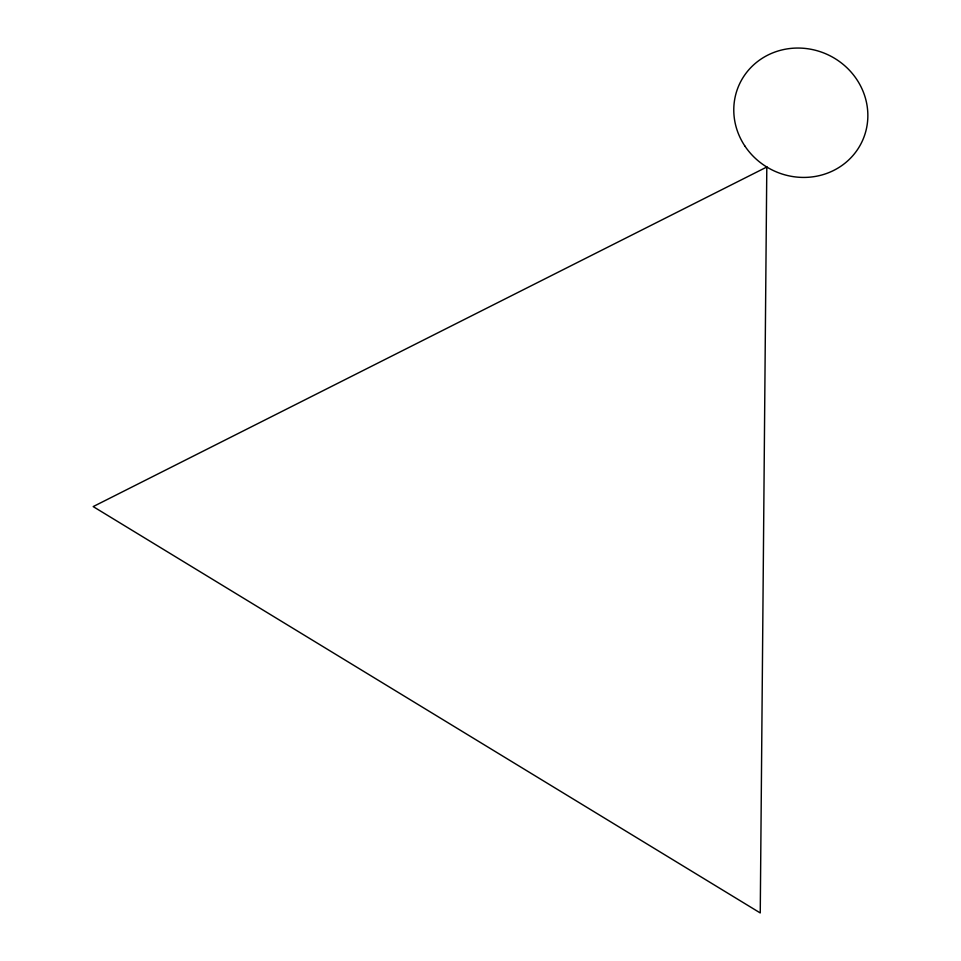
<?xml version="1.0" encoding="UTF-8"?>
<svg xmlns="http://www.w3.org/2000/svg" width="961" height="961" viewBox="0 0 961 961"><rect width="100%" height="100%" fill="white"/><g stroke="black" fill="none" stroke-linecap="round" stroke-linejoin="round"><path stroke-width="1.44" d="M766.806 167.01L760.247 912.95L93.181 506.591L766.806 167.01M744.979 146.18A67.69 64.003 25.2 0 0 860.864 143.97A67.69 64.003 25.2 0 0 796.597 48.062A67.69 64.003 25.2 0 0 744.979 146.18"/></g></svg>
